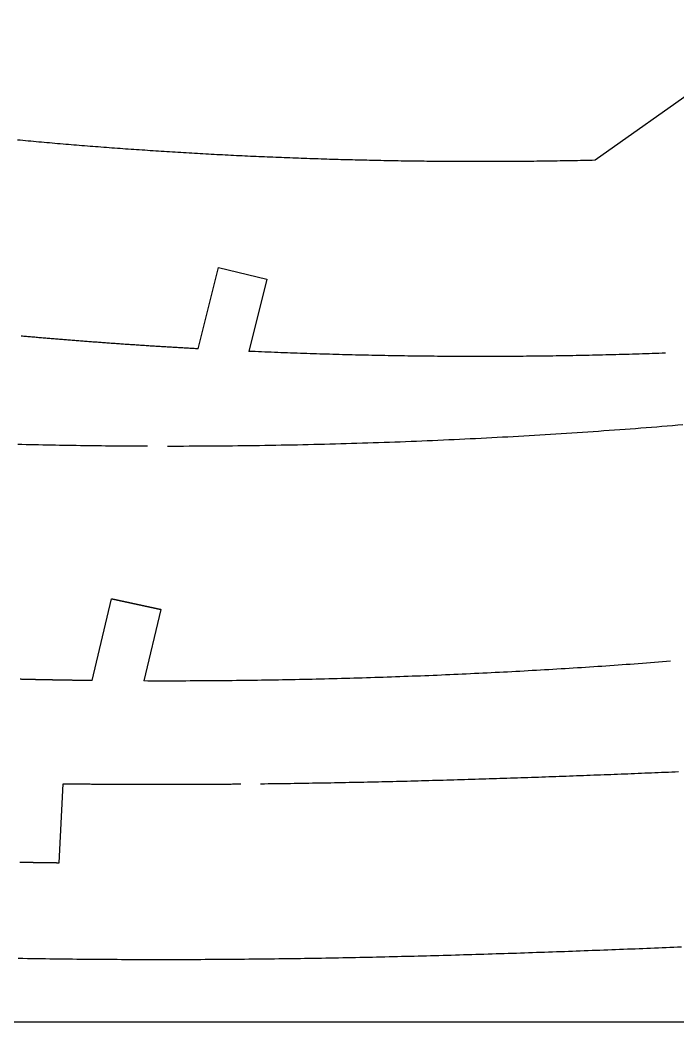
# Model space of a CAD drawing. Extents: x -234 to 666, y 203 to 303.
# Drawn here: x -27.3 to 6, y 203.5 to 254.2 of the extents above; entities that cross this region are included whole.
import ezdxf

# ---------------------------------------------------------------- set-up
doc = ezdxf.new("R2010")
doc.units = 0
doc.layers.get('0').update_dxf_attribs({"linetype": 'CONTINUOUS'})
doc.layers.add('90X10', color=1, linetype='CONTINUOUS')

msp = doc.modelspace()

# ---------------------------------------------------------------- linework, layer by layer
for p, q in [((1.83715, 247.11226), (9.1051, 252.26562)), ((-18.24766, 237.55303), (-17.22005, 241.668)), ((-17.22005, 241.668), (-14.78688, 241.07631)), ((-14.78688, 241.07631), (-15.69825, 237.42684)), ((-23.62153, 220.76532), (-22.64074, 224.90809)), ((-20.15021, 224.37048), (-21.00851, 220.74507)), ((-25.2857, 211.54951), (-25.09153, 215.54729))]:
    msp.add_line(p, q)
for points in [[(-27.4047, 248.136, 0), (-27.2698, 248.123, 0), (-27.1347, 248.111, 0), (-26.9996, 248.098, 0), (-26.8644, 248.086, 0), (-26.729, 248.073, 0), (-26.5936, 248.061, 0), (-26.4581, 248.049, 0), (-26.3224, 248.036, 0), (-26.1867, 248.024, 0), (-26.0508, 248.012, 0), (-25.9149, 248, 0), (-25.7789, 247.988, 0), (-25.6427, 247.976, 0), (-25.5065, 247.965, 0), (-25.3702, 247.953, 0), (-25.2337, 247.941, 0), (-25.0972, 247.93, 0), (-24.9606, 247.918, 0), (-24.8239, 247.907, 0), (-24.6871, 247.896, 0), (-24.5502, 247.884, 0), (-24.4132, 247.873, 0), (-24.2761, 247.862, 0), (-24.1389, 247.851, 0), (-24.0016, 247.84, 0), (-23.8642, 247.829, 0), (-23.7267, 247.818, 0), (-23.5892, 247.807, 0), (-23.4515, 247.796, 0), (-23.3138, 247.786, 0), (-23.1759, 247.775, 0), (-23.038, 247.765, 0), (-22.9, 247.754, 0), (-22.7619, 247.744, 0), (-22.6237, 247.734, 0), (-22.4854, 247.723, 0), (-22.347, 247.713, 0), (-22.2086, 247.703, 0), (-22.07, 247.693, 0), (-21.9314, 247.683, 0), (-21.7926, 247.673, 0), (-21.6538, 247.664, 0), (-21.5149, 247.654, 0), (-21.3759, 247.644, 0), (-21.2369, 247.635, 0), (-21.0977, 247.625, 0), (-20.9585, 247.616, 0), (-20.8191, 247.606, 0), (-20.6797, 247.597, 0), (-20.5402, 247.588, 0), (-20.4006, 247.579, 0), (-20.261, 247.57, 0), (-20.1212, 247.561, 0), (-19.9814, 247.552, 0), (-19.8415, 247.543, 0), (-19.7015, 247.534, 0), (-19.5614, 247.525, 0), (-19.4213, 247.517, 0), (-19.2811, 247.508, 0), (-19.1408, 247.5, 0), (-19.0004, 247.491, 0), (-18.8599, 247.483, 0), (-18.7194, 247.475, 0), (-18.5787, 247.467, 0), (-18.438, 247.458, 0), (-18.2973, 247.45, 0), (-18.1564, 247.442, 0), (-18.0155, 247.435, 0), (-17.8745, 247.427, 0), (-17.7334, 247.419, 0), (-17.5922, 247.411, 0), (-17.451, 247.404, 0), (-17.3097, 247.396, 0), (-17.1683, 247.389, 0), (-17.0268, 247.382, 0), (-16.8853, 247.374, 0), (-16.7437, 247.367, 0), (-16.602, 247.36, 0), (-16.4603, 247.353, 0), (-16.3185, 247.346, 0), (-16.1766, 247.339, 0), (-16.0346, 247.332, 0), (-15.8926, 247.325, 0), (-15.7505, 247.319, 0), (-15.6083, 247.312, 0), (-15.4661, 247.306, 0), (-15.3238, 247.299, 0), (-15.1814, 247.293, 0), (-15.039, 247.287, 0), (-14.8965, 247.28, 0), (-14.7539, 247.274, 0), (-14.6113, 247.268, 0), (-14.4686, 247.262, 0), (-14.3258, 247.256, 0), (-14.1829, 247.251, 0), (-14.04, 247.245, 0), (-13.8971, 247.239, 0), (-13.754, 247.234, 0), (-13.6109, 247.228, 0), (-13.4678, 247.223, 0), (-13.3245, 247.217, 0), (-13.1813, 247.212, 0), (-13.0379, 247.207, 0), (-12.8945, 247.202, 0), (-12.751, 247.197, 0), (-12.6075, 247.192, 0), (-12.4639, 247.187, 0), (-12.3202, 247.182, 0), (-12.1765, 247.178, 0), (-12.0328, 247.173, 0), (-11.8889, 247.168, 0), (-11.745, 247.164, 0), (-11.6011, 247.16, 0), (-11.4571, 247.155, 0), (-11.313, 247.151, 0), (-11.1689, 247.147, 0), (-11.0247, 247.143, 0), (-10.8805, 247.139, 0), (-10.7362, 247.135, 0), (-10.5918, 247.131, 0), (-10.4474, 247.127, 0), (-10.303, 247.124, 0), (-10.1585, 247.12, 0), (-10.0139, 247.117, 0), (-9.86931, 247.113, 0), (-9.72464, 247.11, 0), (-9.57992, 247.107, 0), (-9.43514, 247.103, 0), (-9.29032, 247.1, 0), (-9.14544, 247.097, 0), (-9.00051, 247.094, 0), (-8.85553, 247.091, 0), (-8.71051, 247.089, 0), (-8.56543, 247.086, 0), (-8.4203, 247.083, 0), (-8.27512, 247.081, 0), (-8.1299, 247.078, 0), (-7.98463, 247.076, 0), (-7.83931, 247.074, 0), (-7.69394, 247.072, 0), (-7.54852, 247.07, 0), (-7.40306, 247.068, 0), (-7.25755, 247.066, 0), (-7.112, 247.064, 0), (-6.9664, 247.062, 0), (-6.82076, 247.06, 0), (-6.67507, 247.059, 0), (-6.52934, 247.057, 0), (-6.38356, 247.056, 0), (-6.23774, 247.054, 0), (-6.09188, 247.053, 0), (-5.94598, 247.052, 0), (-5.80003, 247.051, 0), (-5.65404, 247.05, 0), (-5.50801, 247.049, 0), (-5.36194, 247.048, 0), (-5.21583, 247.047, 0), (-5.06968, 247.047, 0), (-4.92349, 247.046, 0), (-4.77726, 247.045, 0), (-4.63099, 247.045, 0), (-4.48469, 247.045, 0), (-4.33834, 247.044, 0), (-4.19196, 247.044, 0), (-4.04554, 247.044, 0), (-3.89908, 247.044, 0), (-3.75259, 247.044, 0), (-3.60606, 247.044, 0), (-3.4595, 247.045, 0), (-3.3129, 247.045, 0), (-3.16626, 247.045, 0), (-3.01959, 247.046, 0), (-2.87289, 247.047, 0), (-2.72615, 247.047, 0), (-2.57938, 247.048, 0), (-2.43258, 247.049, 0), (-2.28575, 247.05, 0), (-2.13888, 247.051, 0), (-1.99198, 247.052, 0), (-1.84505, 247.053, 0), (-1.69809, 247.055, 0), (-1.5511, 247.056, 0), (-1.40408, 247.057, 0), (-1.25703, 247.059, 0), (-1.10995, 247.061, 0), (-0.96284, 247.062, 0), (-0.8157, 247.064, 0), (-0.66854, 247.066, 0), (-0.52134, 247.068, 0), (-0.37412, 247.07, 0), (-0.22688, 247.072, 0), (-0.07961, 247.075, 0), (0.06769, 247.077, 0), (0.21502, 247.079, 0), (0.36237, 247.082, 0), (0.50974, 247.085, 0), (0.65714, 247.087, 0), (0.80456, 247.09, 0), (0.95201, 247.093, 0), (1.09948, 247.096, 0), (1.24697, 247.099, 0), (1.39448, 247.102, 0), (1.54202, 247.105, 0), (1.68957, 247.109, 0), (1.83715, 247.112, 0)], [(-18.2477, 237.553, 0), (-18.3194, 237.557, 0), (-18.3912, 237.561, 0), (-18.463, 237.565, 0), (-18.5347, 237.569, 0), (-18.6065, 237.573, 0), (-18.6782, 237.577, 0), (-18.7499, 237.581, 0), (-18.8215, 237.585, 0), (-18.8932, 237.589, 0), (-18.9648, 237.593, 0), (-19.0365, 237.597, 0), (-19.1081, 237.601, 0), (-19.1797, 237.605, 0), (-19.2513, 237.61, 0), (-19.3228, 237.614, 0), (-19.3944, 237.618, 0), (-19.4659, 237.622, 0), (-19.5374, 237.626, 0), (-19.6089, 237.631, 0), (-19.6804, 237.635, 0), (-19.7519, 237.639, 0), (-19.8233, 237.643, 0), (-19.8948, 237.648, 0), (-19.9662, 237.652, 0), (-20.0376, 237.657, 0), (-20.109, 237.661, 0), (-20.1803, 237.665, 0), (-20.2517, 237.67, 0), (-20.323, 237.674, 0), (-20.3943, 237.679, 0), (-20.4656, 237.683, 0), (-20.5369, 237.688, 0), (-20.6081, 237.692, 0), (-20.6794, 237.697, 0), (-20.7506, 237.701, 0), (-20.8218, 237.706, 0), (-20.893, 237.71, 0), (-20.9642, 237.715, 0), (-21.0354, 237.72, 0), (-21.1065, 237.724, 0), (-21.1776, 237.729, 0), (-21.2487, 237.734, 0), (-21.3198, 237.738, 0), (-21.3909, 237.743, 0), (-21.4619, 237.748, 0), (-21.533, 237.753, 0), (-21.604, 237.757, 0), (-21.675, 237.762, 0), (-21.746, 237.767, 0), (-21.8169, 237.772, 0), (-21.8879, 237.777, 0), (-21.9588, 237.781, 0), (-22.0297, 237.786, 0), (-22.1006, 237.791, 0), (-22.1715, 237.796, 0), (-22.2423, 237.801, 0), (-22.3132, 237.806, 0), (-22.384, 237.811, 0), (-22.4548, 237.816, 0), (-22.5256, 237.821, 0), (-22.5963, 237.826, 0), (-22.6671, 237.831, 0), (-22.7378, 237.836, 0), (-22.8085, 237.841, 0), (-22.8792, 237.846, 0), (-22.9499, 237.852, 0), (-23.0205, 237.857, 0), (-23.0912, 237.862, 0), (-23.1618, 237.867, 0), (-23.2324, 237.872, 0), (-23.303, 237.877, 0), (-23.3735, 237.883, 0), (-23.4441, 237.888, 0), (-23.5146, 237.893, 0), (-23.5851, 237.898, 0), (-23.6556, 237.904, 0), (-23.726, 237.909, 0), (-23.7965, 237.914, 0), (-23.8669, 237.92, 0), (-23.9373, 237.925, 0), (-24.0077, 237.931, 0), (-24.0781, 237.936, 0), (-24.1484, 237.941, 0), (-24.2187, 237.947, 0), (-24.289, 237.952, 0), (-24.3593, 237.958, 0), (-24.4296, 237.963, 0), (-24.4999, 237.969, 0), (-24.5701, 237.974, 0), (-24.6403, 237.98, 0), (-24.7105, 237.986, 0), (-24.7807, 237.991, 0), (-24.8508, 237.997, 0), (-24.921, 238.002, 0), (-24.9911, 238.008, 0), (-25.0612, 238.014, 0), (-25.1312, 238.019, 0), (-25.2013, 238.025, 0), (-25.2713, 238.031, 0), (-25.3414, 238.037, 0), (-25.4113, 238.042, 0), (-25.4813, 238.048, 0), (-25.5513, 238.054, 0), (-25.6212, 238.06, 0), (-25.6911, 238.066, 0), (-25.761, 238.071, 0), (-25.8309, 238.077, 0), (-25.9007, 238.083, 0), (-25.9706, 238.089, 0), (-26.0404, 238.095, 0), (-26.1102, 238.101, 0), (-26.18, 238.107, 0), (-26.2497, 238.113, 0), (-26.3194, 238.119, 0), (-26.3891, 238.125, 0), (-26.4588, 238.131, 0), (-26.5285, 238.137, 0), (-26.5981, 238.143, 0), (-26.6678, 238.149, 0), (-26.7374, 238.155, 0), (-26.807, 238.161, 0), (-26.8765, 238.167, 0), (-26.9461, 238.174, 0), (-27.0156, 238.18, 0), (-27.0851, 238.186, 0), (-27.1546, 238.192, 0), (-27.224, 238.198, 0)], [(5.40967, 237.336, 0), (5.24144, 237.33, 0), (5.07321, 237.324, 0), (4.905, 237.318, 0), (4.7368, 237.313, 0), (4.56862, 237.307, 0), (4.40045, 237.301, 0), (4.23229, 237.296, 0), (4.06415, 237.29, 0), (3.89603, 237.285, 0), (3.72792, 237.28, 0), (3.55983, 237.275, 0), (3.39175, 237.27, 0), (3.2237, 237.265, 0), (3.05566, 237.261, 0), (2.88764, 237.256, 0), (2.71964, 237.252, 0), (2.55165, 237.247, 0), (2.38369, 237.243, 0), (2.21575, 237.239, 0), (2.04783, 237.235, 0), (1.87993, 237.231, 0), (1.71205, 237.227, 0), (1.54419, 237.224, 0), (1.37636, 237.22, 0), (1.20855, 237.217, 0), (1.04077, 237.213, 0), (0.87301, 237.21, 0), (0.70527, 237.207, 0), (0.53756, 237.204, 0), (0.36987, 237.201, 0), (0.20221, 237.198, 0), (0.03458, 237.196, 0), (-0.13303, 237.193, 0), (-0.30061, 237.191, 0), (-0.46815, 237.188, 0), (-0.63568, 237.186, 0), (-0.80317, 237.184, 0), (-0.97063, 237.182, 0), (-1.13806, 237.18, 0), (-1.30547, 237.178, 0), (-1.47284, 237.177, 0), (-1.64018, 237.175, 0), (-1.80749, 237.174, 0), (-1.97476, 237.172, 0), (-2.142, 237.171, 0), (-2.30921, 237.17, 0), (-2.47639, 237.169, 0), (-2.64353, 237.168, 0), (-2.81064, 237.167, 0), (-2.97771, 237.167, 0), (-3.14474, 237.166, 0), (-3.31174, 237.166, 0), (-3.4787, 237.165, 0), (-3.64563, 237.165, 0), (-3.81252, 237.165, 0), (-3.97937, 237.165, 0), (-4.14618, 237.165, 0), (-4.31295, 237.165, 0), (-4.47968, 237.165, 0), (-4.64637, 237.166, 0), (-4.81302, 237.166, 0), (-4.97963, 237.167, 0), (-5.1462, 237.167, 0), (-5.31273, 237.168, 0), (-5.47921, 237.169, 0), (-5.64565, 237.17, 0), (-5.81205, 237.171, 0), (-5.9784, 237.172, 0), (-6.14471, 237.174, 0), (-6.31098, 237.175, 0), (-6.4772, 237.177, 0), (-6.64337, 237.178, 0), (-6.8095, 237.18, 0), (-6.97558, 237.182, 0), (-7.14161, 237.184, 0), (-7.3076, 237.186, 0), (-7.47353, 237.188, 0), (-7.63942, 237.19, 0), (-7.80526, 237.193, 0), (-7.97105, 237.195, 0), (-8.13679, 237.198, 0), (-8.30248, 237.201, 0), (-8.46811, 237.203, 0), (-8.6337, 237.206, 0), (-8.79923, 237.209, 0), (-8.96471, 237.212, 0), (-9.13014, 237.216, 0), (-9.29551, 237.219, 0), (-9.46084, 237.222, 0), (-9.6261, 237.226, 0), (-9.79131, 237.229, 0), (-9.95647, 237.233, 0), (-10.1216, 237.237, 0), (-10.2866, 237.241, 0), (-10.4516, 237.245, 0), (-10.6165, 237.249, 0), (-10.7814, 237.253, 0), (-10.9462, 237.258, 0), (-11.111, 237.262, 0), (-11.2757, 237.267, 0), (-11.4403, 237.271, 0), (-11.6049, 237.276, 0), (-11.7694, 237.281, 0), (-11.9338, 237.286, 0), (-12.0982, 237.291, 0), (-12.2626, 237.296, 0), (-12.4268, 237.301, 0), (-12.591, 237.306, 0), (-12.7552, 237.312, 0), (-12.9192, 237.317, 0), (-13.0832, 237.323, 0), (-13.2472, 237.329, 0), (-13.4111, 237.335, 0), (-13.5749, 237.341, 0), (-13.7386, 237.347, 0), (-13.9023, 237.353, 0), (-14.0659, 237.359, 0), (-14.2295, 237.365, 0), (-14.393, 237.372, 0), (-14.5564, 237.378, 0), (-14.7197, 237.385, 0), (-14.883, 237.392, 0), (-15.0462, 237.399, 0), (-15.2093, 237.405, 0), (-15.3724, 237.412, 0), (-15.5353, 237.42, 0), (-15.6982, 237.427, 0)], [(-19.8152, 232.635, 0), (-19.5411, 232.635, 0), (-19.2669, 232.635, 0), (-18.9926, 232.636, 0), (-18.7184, 232.637, 0), (-18.4441, 232.638, 0), (-18.1698, 232.639, 0), (-17.8954, 232.641, 0), (-17.6211, 232.643, 0), (-17.3467, 232.645, 0), (-17.0723, 232.647, 0), (-16.7979, 232.649, 0), (-16.5234, 232.652, 0), (-16.249, 232.655, 0), (-15.9746, 232.658, 0), (-15.7001, 232.662, 0), (-15.4257, 232.666, 0), (-15.1513, 232.67, 0), (-14.8768, 232.674, 0), (-14.6024, 232.678, 0), (-14.328, 232.683, 0), (-14.0536, 232.688, 0), (-13.7792, 232.693, 0), (-13.5049, 232.698, 0), (-13.2305, 232.704, 0), (-12.9562, 232.71, 0), (-12.6819, 232.716, 0), (-12.4077, 232.722, 0), (-12.1335, 232.729, 0), (-11.8593, 232.736, 0), (-11.5851, 232.743, 0), (-11.311, 232.75, 0), (-11.037, 232.758, 0), (-10.7629, 232.766, 0), (-10.489, 232.774, 0), (-10.2151, 232.782, 0), (-9.9412, 232.79, 0), (-9.6674, 232.799, 0), (-9.39365, 232.808, 0), (-9.11998, 232.817, 0), (-8.84636, 232.827, 0), (-8.57282, 232.836, 0), (-8.29934, 232.846, 0), (-8.02595, 232.856, 0), (-7.75262, 232.867, 0), (-7.47938, 232.877, 0), (-7.20622, 232.888, 0), (-6.93314, 232.899, 0), (-6.66015, 232.911, 0), (-6.38725, 232.922, 0), (-6.11445, 232.934, 0), (-5.84173, 232.946, 0), (-5.56912, 232.958, 0), (-5.29661, 232.971, 0), (-5.0242, 232.983, 0), (-4.7519, 232.996, 0), (-4.47971, 233.009, 0), (-4.20763, 233.023, 0), (-3.93567, 233.036, 0), (-3.66382, 233.05, 0), (-3.39209, 233.064, 0), (-3.12049, 233.079, 0), (-2.84901, 233.093, 0), (-2.57766, 233.108, 0), (-2.30644, 233.123, 0), (-2.03535, 233.138, 0), (-1.7644, 233.154, 0), (-1.49359, 233.169, 0), (-1.22293, 233.185, 0), (-0.9524, 233.201, 0), (-0.68203, 233.218, 0), (-0.4118, 233.234, 0), (-0.14173, 233.251, 0), (0.12819, 233.268, 0), (0.39795, 233.285, 0), (0.66755, 233.303, 0), (0.93698, 233.321, 0), (1.20625, 233.339, 0), (1.47535, 233.357, 0), (1.74428, 233.375, 0), (2.01303, 233.394, 0), (2.28161, 233.413, 0), (2.55, 233.432, 0), (2.81821, 233.451, 0), (3.08624, 233.47, 0), (3.35408, 233.49, 0), (3.62173, 233.51, 0), (3.88918, 233.53, 0), (4.15644, 233.551, 0), (4.4235, 233.571, 0), (4.69036, 233.592, 0), (4.95701, 233.613, 0), (5.22345, 233.634, 0), (5.48969, 233.656, 0), (5.75571, 233.678, 0), (6.02152, 233.7, 0), (6.28711, 233.722, 0)], [(-27.3871, 232.732, 0), (-27.1759, 232.726, 0), (-26.9647, 232.721, 0), (-26.7534, 232.716, 0), (-26.5421, 232.711, 0), (-26.3306, 232.707, 0), (-26.1192, 232.702, 0), (-25.9076, 232.698, 0), (-25.696, 232.693, 0), (-25.4844, 232.689, 0), (-25.2726, 232.685, 0), (-25.0609, 232.681, 0), (-24.849, 232.678, 0), (-24.6371, 232.674, 0), (-24.4252, 232.671, 0), (-24.2132, 232.668, 0), (-24.0011, 232.665, 0), (-23.789, 232.662, 0), (-23.5769, 232.659, 0), (-23.3647, 232.656, 0), (-23.1525, 232.654, 0), (-22.9402, 232.652, 0), (-22.7279, 232.65, 0), (-22.5155, 232.648, 0), (-22.3031, 232.646, 0), (-22.0907, 232.644, 0), (-21.8782, 232.642, 0), (-21.6657, 232.641, 0), (-21.4531, 232.64, 0), (-21.2405, 232.639, 0), (-21.0279, 232.638, 0), (-20.8152, 232.637, 0)], [(-22.6407, 224.908, 0), (-22.6329, 224.906, 0), (-22.6251, 224.905, 0), (-22.6173, 224.903, 0), (-22.6095, 224.901, 0), (-22.6017, 224.9, 0), (-22.5939, 224.898, 0), (-22.5861, 224.896, 0), (-22.5783, 224.895, 0), (-22.5705, 224.893, 0), (-22.5627, 224.891, 0), (-22.5549, 224.89, 0), (-22.5471, 224.888, 0), (-22.5392, 224.886, 0), (-22.5314, 224.884, 0), (-22.5236, 224.883, 0), (-22.5158, 224.881, 0), (-22.508, 224.879, 0), (-22.5002, 224.878, 0), (-22.4924, 224.876, 0), (-22.4846, 224.874, 0), (-22.4768, 224.873, 0), (-22.469, 224.871, 0), (-22.4612, 224.869, 0), (-22.4534, 224.868, 0), (-22.4456, 224.866, 0), (-22.4378, 224.864, 0), (-22.4299, 224.863, 0), (-22.4221, 224.861, 0), (-22.4143, 224.859, 0), (-22.4065, 224.858, 0), (-22.3987, 224.856, 0), (-22.3909, 224.854, 0), (-22.3831, 224.852, 0), (-22.3753, 224.851, 0), (-22.3675, 224.849, 0), (-22.3597, 224.847, 0), (-22.3519, 224.846, 0), (-22.3441, 224.844, 0), (-22.3363, 224.842, 0), (-22.3284, 224.841, 0), (-22.3206, 224.839, 0), (-22.3128, 224.837, 0), (-22.305, 224.836, 0), (-22.2972, 224.834, 0), (-22.2894, 224.832, 0), (-22.2816, 224.831, 0), (-22.2738, 224.829, 0), (-22.266, 224.827, 0), (-22.2582, 224.825, 0), (-22.2504, 224.824, 0), (-22.2426, 224.822, 0), (-22.2348, 224.82, 0), (-22.227, 224.819, 0), (-22.2191, 224.817, 0), (-22.2113, 224.815, 0), (-22.2035, 224.814, 0), (-22.1957, 224.812, 0), (-22.1879, 224.81, 0), (-22.1801, 224.809, 0), (-22.1723, 224.807, 0), (-22.1645, 224.805, 0), (-22.1567, 224.804, 0), (-22.1489, 224.802, 0), (-22.1411, 224.8, 0), (-22.1333, 224.799, 0), (-22.1255, 224.797, 0), (-22.1177, 224.795, 0), (-22.1098, 224.793, 0), (-22.102, 224.792, 0), (-22.0942, 224.79, 0), (-22.0864, 224.788, 0), (-22.0786, 224.787, 0), (-22.0708, 224.785, 0), (-22.063, 224.783, 0), (-22.0552, 224.782, 0), (-22.0474, 224.78, 0), (-22.0396, 224.778, 0), (-22.0318, 224.777, 0), (-22.024, 224.775, 0), (-22.0162, 224.773, 0), (-22.0084, 224.772, 0), (-22.0005, 224.77, 0), (-21.9927, 224.768, 0), (-21.9849, 224.766, 0), (-21.9771, 224.765, 0), (-21.9693, 224.763, 0), (-21.9615, 224.761, 0), (-21.9537, 224.76, 0), (-21.9459, 224.758, 0), (-21.9381, 224.756, 0), (-21.9303, 224.755, 0), (-21.9225, 224.753, 0), (-21.9147, 224.751, 0), (-21.9069, 224.75, 0), (-21.8991, 224.748, 0), (-21.8912, 224.746, 0), (-21.8834, 224.745, 0), (-21.8756, 224.743, 0), (-21.8678, 224.741, 0), (-21.86, 224.74, 0), (-21.8522, 224.738, 0), (-21.8444, 224.736, 0), (-21.8366, 224.734, 0), (-21.8288, 224.733, 0), (-21.821, 224.731, 0), (-21.8132, 224.729, 0), (-21.8054, 224.728, 0), (-21.7976, 224.726, 0), (-21.7898, 224.724, 0), (-21.7819, 224.723, 0), (-21.7741, 224.721, 0), (-21.7663, 224.719, 0), (-21.7585, 224.718, 0), (-21.7507, 224.716, 0), (-21.7429, 224.714, 0), (-21.7351, 224.713, 0), (-21.7273, 224.711, 0), (-21.7195, 224.709, 0), (-21.7117, 224.707, 0), (-21.7039, 224.706, 0), (-21.6961, 224.704, 0), (-21.6883, 224.702, 0), (-21.6804, 224.701, 0), (-21.6726, 224.699, 0), (-21.6648, 224.697, 0), (-21.657, 224.696, 0), (-21.6492, 224.694, 0), (-21.6414, 224.692, 0), (-21.6336, 224.691, 0), (-21.6258, 224.689, 0), (-21.618, 224.687, 0), (-21.6102, 224.686, 0), (-21.6024, 224.684, 0), (-21.5946, 224.682, 0), (-21.5868, 224.681, 0), (-21.579, 224.679, 0), (-21.5711, 224.677, 0), (-21.5633, 224.675, 0), (-21.5555, 224.674, 0), (-21.5477, 224.672, 0), (-21.5399, 224.67, 0), (-21.5321, 224.669, 0), (-21.5243, 224.667, 0), (-21.5165, 224.665, 0), (-21.5087, 224.664, 0), (-21.5009, 224.662, 0), (-21.4931, 224.66, 0), (-21.4853, 224.659, 0), (-21.4775, 224.657, 0), (-21.4697, 224.655, 0), (-21.4618, 224.654, 0), (-21.454, 224.652, 0), (-21.4462, 224.65, 0), (-21.4384, 224.649, 0), (-21.4306, 224.647, 0), (-21.4228, 224.645, 0), (-21.415, 224.643, 0), (-21.4072, 224.642, 0), (-21.3994, 224.64, 0), (-21.3916, 224.638, 0), (-21.3838, 224.637, 0), (-21.376, 224.635, 0), (-21.3682, 224.633, 0), (-21.3604, 224.632, 0), (-21.3525, 224.63, 0), (-21.3447, 224.628, 0), (-21.3369, 224.627, 0), (-21.3291, 224.625, 0), (-21.3213, 224.623, 0), (-21.3135, 224.622, 0), (-21.3057, 224.62, 0), (-21.2979, 224.618, 0), (-21.2901, 224.616, 0), (-21.2823, 224.615, 0), (-21.2745, 224.613, 0), (-21.2667, 224.611, 0), (-21.2589, 224.61, 0), (-21.251, 224.608, 0), (-21.2432, 224.606, 0), (-21.2354, 224.605, 0), (-21.2276, 224.603, 0), (-21.2198, 224.601, 0), (-21.212, 224.6, 0), (-21.2042, 224.598, 0), (-21.1964, 224.596, 0), (-21.1886, 224.595, 0), (-21.1808, 224.593, 0), (-21.173, 224.591, 0), (-21.1652, 224.59, 0), (-21.1574, 224.588, 0), (-21.1496, 224.586, 0), (-21.1417, 224.584, 0), (-21.1339, 224.583, 0), (-21.1261, 224.581, 0), (-21.1183, 224.579, 0), (-21.1105, 224.578, 0), (-21.1027, 224.576, 0), (-21.0949, 224.574, 0), (-21.0871, 224.573, 0), (-21.0793, 224.571, 0), (-21.0715, 224.569, 0), (-21.0637, 224.568, 0), (-21.0559, 224.566, 0), (-21.0481, 224.564, 0), (-21.0403, 224.563, 0), (-21.0324, 224.561, 0), (-21.0246, 224.559, 0), (-21.0168, 224.558, 0), (-21.009, 224.556, 0), (-21.0012, 224.554, 0), (-20.9934, 224.552, 0), (-20.9856, 224.551, 0), (-20.9778, 224.549, 0), (-20.97, 224.547, 0), (-20.9622, 224.546, 0), (-20.9544, 224.544, 0), (-20.9466, 224.542, 0), (-20.9388, 224.541, 0), (-20.9309, 224.539, 0), (-20.9231, 224.537, 0), (-20.9153, 224.536, 0), (-20.9075, 224.534, 0), (-20.8997, 224.532, 0), (-20.8919, 224.531, 0), (-20.8841, 224.529, 0), (-20.8763, 224.527, 0), (-20.8685, 224.525, 0), (-20.8607, 224.524, 0), (-20.8529, 224.522, 0), (-20.8451, 224.52, 0), (-20.8373, 224.519, 0), (-20.8295, 224.517, 0), (-20.8216, 224.515, 0), (-20.8138, 224.514, 0), (-20.806, 224.512, 0), (-20.7982, 224.51, 0), (-20.7904, 224.509, 0), (-20.7826, 224.507, 0), (-20.7748, 224.505, 0), (-20.767, 224.504, 0), (-20.7592, 224.502, 0), (-20.7514, 224.5, 0), (-20.7436, 224.499, 0), (-20.7358, 224.497, 0), (-20.728, 224.495, 0), (-20.7201, 224.493, 0), (-20.7123, 224.492, 0), (-20.7045, 224.49, 0), (-20.6967, 224.488, 0), (-20.6889, 224.487, 0), (-20.6811, 224.485, 0), (-20.6733, 224.483, 0), (-20.6655, 224.482, 0), (-20.6577, 224.48, 0), (-20.6499, 224.478, 0), (-20.6421, 224.477, 0), (-20.6343, 224.475, 0), (-20.6265, 224.473, 0), (-20.6187, 224.472, 0), (-20.6108, 224.47, 0), (-20.603, 224.468, 0), (-20.5952, 224.467, 0), (-20.5874, 224.465, 0), (-20.5796, 224.463, 0), (-20.5718, 224.461, 0), (-20.564, 224.46, 0), (-20.5562, 224.458, 0), (-20.5484, 224.456, 0), (-20.5406, 224.455, 0), (-20.5328, 224.453, 0), (-20.525, 224.451, 0), (-20.5172, 224.45, 0), (-20.5094, 224.448, 0), (-20.5015, 224.446, 0), (-20.4937, 224.445, 0), (-20.4859, 224.443, 0), (-20.4781, 224.441, 0), (-20.4703, 224.44, 0), (-20.4625, 224.438, 0), (-20.4547, 224.436, 0), (-20.4469, 224.435, 0), (-20.4391, 224.433, 0), (-20.4313, 224.431, 0), (-20.4235, 224.429, 0), (-20.4157, 224.428, 0), (-20.4079, 224.426, 0), (-20.4, 224.424, 0), (-20.3922, 224.423, 0), (-20.3844, 224.421, 0), (-20.3766, 224.419, 0), (-20.3688, 224.418, 0), (-20.361, 224.416, 0), (-20.3532, 224.414, 0), (-20.3454, 224.413, 0), (-20.3376, 224.411, 0), (-20.3298, 224.409, 0), (-20.322, 224.408, 0), (-20.3142, 224.406, 0), (-20.3064, 224.404, 0), (-20.2986, 224.402, 0), (-20.2907, 224.401, 0), (-20.2829, 224.399, 0), (-20.2751, 224.397, 0), (-20.2673, 224.396, 0), (-20.2595, 224.394, 0), (-20.2517, 224.392, 0), (-20.2439, 224.391, 0), (-20.2361, 224.389, 0), (-20.2283, 224.387, 0), (-20.2205, 224.386, 0), (-20.2127, 224.384, 0), (-20.2049, 224.382, 0), (-20.1971, 224.381, 0), (-20.1892, 224.379, 0), (-20.1814, 224.377, 0), (-20.1736, 224.376, 0), (-20.1658, 224.374, 0), (-20.158, 224.372, 0), (-20.1502, 224.37, 0)], [(5.66046, 221.74, 0), (5.45694, 221.725, 0), (5.25327, 221.709, 0), (5.04944, 221.693, 0), (4.84546, 221.677, 0), (4.64133, 221.662, 0), (4.43705, 221.647, 0), (4.23262, 221.632, 0), (4.02805, 221.617, 0), (3.82333, 221.602, 0), (3.61846, 221.587, 0), (3.41346, 221.572, 0), (3.20831, 221.557, 0), (3.00302, 221.543, 0), (2.79759, 221.529, 0), (2.59202, 221.514, 0), (2.38632, 221.5, 0), (2.18048, 221.486, 0), (1.9745, 221.473, 0), (1.76839, 221.459, 0), (1.56215, 221.445, 0), (1.35578, 221.432, 0), (1.14928, 221.419, 0), (0.94265, 221.405, 0), (0.7359, 221.392, 0), (0.52902, 221.379, 0), (0.32201, 221.366, 0), (0.11488, 221.354, 0), (-0.09237, 221.341, 0), (-0.29974, 221.329, 0), (-0.50723, 221.316, 0), (-0.71485, 221.304, 0), (-0.92257, 221.292, 0), (-1.13042, 221.28, 0), (-1.33838, 221.268, 0), (-1.54645, 221.257, 0), (-1.75463, 221.245, 0), (-1.96293, 221.233, 0), (-2.17133, 221.222, 0), (-2.37984, 221.211, 0), (-2.58846, 221.2, 0), (-2.79719, 221.189, 0), (-3.00602, 221.178, 0), (-3.21496, 221.167, 0), (-3.42399, 221.157, 0), (-3.63313, 221.146, 0), (-3.84237, 221.136, 0), (-4.05171, 221.126, 0), (-4.26114, 221.116, 0), (-4.47067, 221.106, 0), (-4.68029, 221.096, 0), (-4.89001, 221.087, 0), (-5.09982, 221.077, 0), (-5.30973, 221.068, 0), (-5.51972, 221.058, 0), (-5.7298, 221.049, 0), (-5.93997, 221.04, 0), (-6.15022, 221.031, 0), (-6.36056, 221.023, 0), (-6.57098, 221.014, 0), (-6.78149, 221.006, 0), (-6.99208, 220.997, 0), (-7.20274, 220.989, 0), (-7.41349, 220.981, 0), (-7.62431, 220.973, 0), (-7.83521, 220.965, 0), (-8.04619, 220.957, 0), (-8.25724, 220.95, 0), (-8.46836, 220.942, 0), (-8.67955, 220.935, 0), (-8.89081, 220.928, 0), (-9.10214, 220.921, 0), (-9.31354, 220.914, 0), (-9.52501, 220.907, 0), (-9.73654, 220.901, 0), (-9.94814, 220.894, 0), (-10.1598, 220.888, 0), (-10.3715, 220.882, 0), (-10.5833, 220.875, 0), (-10.7951, 220.87, 0), (-11.007, 220.864, 0), (-11.219, 220.858, 0), (-11.431, 220.852, 0), (-11.6431, 220.847, 0), (-11.8552, 220.842, 0), (-12.0673, 220.837, 0), (-12.2795, 220.832, 0), (-12.4918, 220.827, 0), (-12.7041, 220.822, 0), (-12.9165, 220.817, 0), (-13.1289, 220.813, 0), (-13.3413, 220.809, 0), (-13.5538, 220.804, 0), (-13.7664, 220.8, 0), (-13.9789, 220.796, 0), (-14.1916, 220.793, 0), (-14.4042, 220.789, 0), (-14.6169, 220.785, 0), (-14.8296, 220.782, 0), (-15.0424, 220.779, 0), (-15.2552, 220.776, 0), (-15.468, 220.773, 0), (-15.6809, 220.77, 0), (-15.8937, 220.767, 0), (-16.1066, 220.765, 0), (-16.3196, 220.762, 0), (-16.5326, 220.76, 0), (-16.7455, 220.758, 0), (-16.9586, 220.756, 0), (-17.1716, 220.754, 0), (-17.3846, 220.752, 0), (-17.5977, 220.751, 0), (-17.8108, 220.749, 0), (-18.0239, 220.748, 0), (-18.237, 220.747, 0), (-18.4502, 220.746, 0), (-18.6633, 220.745, 0), (-18.8765, 220.744, 0), (-19.0897, 220.744, 0), (-19.3028, 220.743, 0), (-19.516, 220.743, 0), (-19.7292, 220.743, 0), (-19.9424, 220.743, 0), (-20.1557, 220.743, 0), (-20.3689, 220.743, 0), (-20.5821, 220.744, 0), (-20.7953, 220.744, 0), (-21.0085, 220.745, 0)], [(-23.6215, 220.765, 0), (-23.6503, 220.766, 0), (-23.6791, 220.766, 0), (-23.7079, 220.766, 0), (-23.7367, 220.767, 0), (-23.7654, 220.767, 0), (-23.7942, 220.767, 0), (-23.823, 220.768, 0), (-23.8518, 220.768, 0), (-23.8806, 220.769, 0), (-23.9094, 220.769, 0), (-23.9381, 220.769, 0), (-23.9669, 220.77, 0), (-23.9957, 220.77, 0), (-24.0245, 220.77, 0), (-24.0533, 220.771, 0), (-24.082, 220.771, 0), (-24.1108, 220.772, 0), (-24.1396, 220.772, 0), (-24.1684, 220.772, 0), (-24.1972, 220.773, 0), (-24.2259, 220.773, 0), (-24.2547, 220.773, 0), (-24.2835, 220.774, 0), (-24.3123, 220.774, 0), (-24.341, 220.775, 0), (-24.3698, 220.775, 0), (-24.3986, 220.776, 0), (-24.4274, 220.776, 0), (-24.4561, 220.776, 0), (-24.4849, 220.777, 0), (-24.5137, 220.777, 0), (-24.5425, 220.778, 0), (-24.5712, 220.778, 0), (-24.6, 220.778, 0), (-24.6288, 220.779, 0), (-24.6575, 220.779, 0), (-24.6863, 220.78, 0), (-24.7151, 220.78, 0), (-24.7439, 220.781, 0), (-24.7726, 220.781, 0), (-24.8014, 220.782, 0), (-24.8302, 220.782, 0), (-24.8589, 220.782, 0), (-24.8877, 220.783, 0), (-24.9165, 220.783, 0), (-24.9452, 220.784, 0), (-24.974, 220.784, 0), (-25.0028, 220.785, 0), (-25.0315, 220.785, 0), (-25.0603, 220.786, 0), (-25.0891, 220.786, 0), (-25.1178, 220.787, 0), (-25.1466, 220.787, 0), (-25.1754, 220.788, 0), (-25.2041, 220.788, 0), (-25.2329, 220.789, 0), (-25.2617, 220.789, 0), (-25.2904, 220.79, 0), (-25.3192, 220.79, 0), (-25.3479, 220.791, 0), (-25.3767, 220.791, 0), (-25.4055, 220.792, 0), (-25.4342, 220.792, 0), (-25.463, 220.793, 0), (-25.4917, 220.793, 0), (-25.5205, 220.794, 0), (-25.5492, 220.794, 0), (-25.578, 220.795, 0), (-25.6068, 220.795, 0), (-25.6355, 220.796, 0), (-25.6643, 220.796, 0), (-25.693, 220.797, 0), (-25.7218, 220.797, 0), (-25.7505, 220.798, 0), (-25.7793, 220.798, 0), (-25.808, 220.799, 0), (-25.8368, 220.8, 0), (-25.8655, 220.8, 0), (-25.8943, 220.801, 0), (-25.923, 220.801, 0), (-25.9518, 220.802, 0), (-25.9805, 220.802, 0), (-26.0093, 220.803, 0), (-26.038, 220.803, 0), (-26.0668, 220.804, 0), (-26.0955, 220.805, 0), (-26.1243, 220.805, 0), (-26.153, 220.806, 0), (-26.1818, 220.806, 0), (-26.2105, 220.807, 0), (-26.2393, 220.807, 0), (-26.268, 220.808, 0), (-26.2968, 220.809, 0), (-26.3255, 220.809, 0), (-26.3542, 220.81, 0), (-26.383, 220.81, 0), (-26.4117, 220.811, 0), (-26.4405, 220.812, 0), (-26.4692, 220.812, 0), (-26.4979, 220.813, 0), (-26.5267, 220.813, 0), (-26.5554, 220.814, 0), (-26.5842, 220.815, 0), (-26.6129, 220.815, 0), (-26.6416, 220.816, 0), (-26.6704, 220.817, 0), (-26.6991, 220.817, 0), (-26.7278, 220.818, 0), (-26.7566, 220.818, 0), (-26.7853, 220.819, 0), (-26.814, 220.82, 0), (-26.8428, 220.82, 0), (-26.8715, 220.821, 0), (-26.9002, 220.822, 0), (-26.9289, 220.822, 0), (-26.9577, 220.823, 0), (-26.9864, 220.824, 0), (-27.0151, 220.824, 0), (-27.0439, 220.825, 0), (-27.0726, 220.826, 0), (-27.1013, 220.826, 0), (-27.13, 220.827, 0), (-27.1588, 220.828, 0), (-27.1875, 220.828, 0), (-27.2162, 220.829, 0), (-27.2449, 220.83, 0), (-27.2736, 220.83, 0)], [(-15.0918, 215.546, 0), (-14.9032, 215.549, 0), (-14.7148, 215.551, 0), (-14.5266, 215.553, 0), (-14.3385, 215.556, 0), (-14.1506, 215.558, 0), (-13.9628, 215.56, 0), (-13.7751, 215.563, 0), (-13.5876, 215.566, 0), (-13.4003, 215.568, 0), (-13.2131, 215.571, 0), (-13.0261, 215.574, 0), (-12.8392, 215.577, 0), (-12.6525, 215.58, 0), (-12.4659, 215.583, 0), (-12.2795, 215.586, 0), (-12.0932, 215.589, 0), (-11.9071, 215.593, 0), (-11.7211, 215.596, 0), (-11.5353, 215.599, 0), (-11.3497, 215.603, 0), (-11.1642, 215.606, 0), (-10.9788, 215.61, 0), (-10.7936, 215.614, 0), (-10.6086, 215.617, 0), (-10.4237, 215.621, 0), (-10.239, 215.625, 0), (-10.0544, 215.629, 0), (-9.86998, 215.633, 0), (-9.68572, 215.637, 0), (-9.50161, 215.641, 0), (-9.31767, 215.645, 0), (-9.13388, 215.649, 0), (-8.95025, 215.653, 0), (-8.76677, 215.658, 0), (-8.58346, 215.662, 0), (-8.4003, 215.666, 0), (-8.2173, 215.671, 0), (-8.03446, 215.675, 0), (-7.85177, 215.68, 0), (-7.66925, 215.684, 0), (-7.48688, 215.689, 0), (-7.30468, 215.694, 0), (-7.12263, 215.698, 0), (-6.94075, 215.703, 0), (-6.75902, 215.708, 0), (-6.57746, 215.713, 0), (-6.39606, 215.718, 0), (-6.21482, 215.723, 0), (-6.03373, 215.728, 0), (-5.85282, 215.733, 0), (-5.67206, 215.738, 0), (-5.49146, 215.743, 0), (-5.31103, 215.749, 0), (-5.13076, 215.754, 0), (-4.95065, 215.759, 0), (-4.77071, 215.764, 0), (-4.59093, 215.77, 0), (-4.41131, 215.775, 0), (-4.23186, 215.781, 0), (-4.05257, 215.786, 0), (-3.87344, 215.792, 0), (-3.69448, 215.797, 0), (-3.51569, 215.803, 0), (-3.33706, 215.809, 0), (-3.15859, 215.814, 0), (-2.98029, 215.82, 0), (-2.80216, 215.826, 0), (-2.62419, 215.832, 0), (-2.44639, 215.838, 0), (-2.26876, 215.844, 0), (-2.0913, 215.85, 0), (-1.914, 215.855, 0), (-1.73687, 215.861, 0), (-1.55991, 215.868, 0), (-1.38312, 215.874, 0), (-1.2065, 215.88, 0), (-1.03005, 215.886, 0), (-0.85376, 215.892, 0), (-0.67765, 215.898, 0), (-0.5017, 215.904, 0), (-0.32593, 215.911, 0), (-0.15033, 215.917, 0), (0.02511, 215.923, 0), (0.20037, 215.93, 0), (0.37547, 215.936, 0), (0.55039, 215.942, 0), (0.72514, 215.949, 0), (0.89972, 215.955, 0), (1.07413, 215.962, 0), (1.24837, 215.968, 0), (1.42244, 215.975, 0), (1.59633, 215.981, 0), (1.77006, 215.988, 0), (1.94361, 215.994, 0), (2.11699, 216.001, 0), (2.2902, 216.008, 0), (2.46323, 216.014, 0), (2.6361, 216.021, 0), (2.80879, 216.028, 0), (2.9813, 216.034, 0), (3.15365, 216.041, 0), (3.32582, 216.048, 0), (3.49781, 216.055, 0), (3.66964, 216.061, 0), (3.84129, 216.068, 0), (4.01276, 216.075, 0), (4.18406, 216.082, 0), (4.35519, 216.089, 0), (4.52615, 216.096, 0), (4.69692, 216.102, 0), (4.86753, 216.109, 0), (5.03796, 216.116, 0), (5.20821, 216.123, 0), (5.37829, 216.13, 0), (5.54819, 216.137, 0), (5.71792, 216.144, 0), (5.88747, 216.151, 0), (6.05685, 216.158, 0)], [(-25.0915, 215.547, 0), (-25.0195, 215.546, 0), (-24.9474, 215.546, 0), (-24.8754, 215.545, 0), (-24.8034, 215.544, 0), (-24.7314, 215.543, 0), (-24.6595, 215.542, 0), (-24.5875, 215.541, 0), (-24.5156, 215.541, 0), (-24.4437, 215.54, 0), (-24.3718, 215.539, 0), (-24.2999, 215.538, 0), (-24.2281, 215.538, 0), (-24.1562, 215.537, 0), (-24.0844, 215.536, 0), (-24.0126, 215.536, 0), (-23.9408, 215.535, 0), (-23.8691, 215.534, 0), (-23.7973, 215.534, 0), (-23.7256, 215.533, 0), (-23.6539, 215.532, 0), (-23.5822, 215.532, 0), (-23.5106, 215.531, 0), (-23.4389, 215.53, 0), (-23.3673, 215.53, 0), (-23.2957, 215.529, 0), (-23.2241, 215.529, 0), (-23.1525, 215.528, 0), (-23.0809, 215.528, 0), (-23.0094, 215.527, 0), (-22.9379, 215.527, 0), (-22.8664, 215.526, 0), (-22.7949, 215.526, 0), (-22.7234, 215.525, 0), (-22.652, 215.525, 0), (-22.5806, 215.524, 0), (-22.5092, 215.524, 0), (-22.4378, 215.524, 0), (-22.3664, 215.523, 0), (-22.2951, 215.523, 0), (-22.2237, 215.523, 0), (-22.1524, 215.522, 0), (-22.0811, 215.522, 0), (-22.0099, 215.522, 0), (-21.9386, 215.521, 0), (-21.8674, 215.521, 0), (-21.7962, 215.521, 0), (-21.725, 215.52, 0), (-21.6538, 215.52, 0), (-21.5826, 215.52, 0), (-21.5115, 215.52, 0), (-21.4404, 215.519, 0), (-21.3693, 215.519, 0), (-21.2982, 215.519, 0), (-21.2271, 215.519, 0), (-21.1561, 215.519, 0), (-21.085, 215.518, 0), (-21.014, 215.518, 0), (-20.943, 215.518, 0), (-20.8721, 215.518, 0), (-20.8011, 215.518, 0), (-20.7302, 215.518, 0), (-20.6593, 215.518, 0), (-20.5884, 215.518, 0), (-20.5175, 215.518, 0), (-20.4467, 215.517, 0), (-20.3758, 215.517, 0), (-20.305, 215.517, 0), (-20.2342, 215.517, 0), (-20.1634, 215.517, 0), (-20.0927, 215.517, 0), (-20.0219, 215.517, 0), (-19.9512, 215.517, 0), (-19.8805, 215.517, 0), (-19.8098, 215.517, 0), (-19.7392, 215.518, 0), (-19.6685, 215.518, 0), (-19.5979, 215.518, 0), (-19.5273, 215.518, 0), (-19.4567, 215.518, 0), (-19.3862, 215.518, 0), (-19.3156, 215.518, 0), (-19.2451, 215.518, 0), (-19.1746, 215.518, 0), (-19.1041, 215.519, 0), (-19.0336, 215.519, 0), (-18.9632, 215.519, 0), (-18.8928, 215.519, 0), (-18.8223, 215.519, 0), (-18.752, 215.52, 0), (-18.6816, 215.52, 0), (-18.6112, 215.52, 0), (-18.5409, 215.52, 0), (-18.4706, 215.521, 0), (-18.4003, 215.521, 0), (-18.33, 215.521, 0), (-18.2598, 215.521, 0), (-18.1895, 215.522, 0), (-18.1193, 215.522, 0), (-18.0491, 215.522, 0), (-17.979, 215.523, 0), (-17.9088, 215.523, 0), (-17.8387, 215.524, 0), (-17.7686, 215.524, 0), (-17.6985, 215.524, 0), (-17.6284, 215.525, 0), (-17.5583, 215.525, 0), (-17.4883, 215.526, 0), (-17.4183, 215.526, 0), (-17.3483, 215.526, 0), (-17.2783, 215.527, 0), (-17.2083, 215.527, 0), (-17.1384, 215.528, 0), (-17.0685, 215.528, 0), (-16.9986, 215.529, 0), (-16.9287, 215.529, 0), (-16.8588, 215.53, 0), (-16.789, 215.53, 0), (-16.7192, 215.531, 0), (-16.6494, 215.531, 0), (-16.5796, 215.532, 0), (-16.5098, 215.533, 0), (-16.4401, 215.533, 0), (-16.3704, 215.534, 0), (-16.3007, 215.534, 0), (-16.231, 215.535, 0), (-16.1614, 215.536, 0), (-16.0917, 215.536, 0)], [(-27.2763, 211.58, 0), (-27.2685, 211.58, 0), (-27.2606, 211.58, 0), (-27.2527, 211.579, 0), (-27.2449, 211.579, 0), (-27.237, 211.579, 0), (-27.2292, 211.579, 0), (-27.2213, 211.579, 0), (-27.2134, 211.579, 0), (-27.2056, 211.579, 0), (-27.1977, 211.578, 0), (-27.1898, 211.578, 0), (-27.182, 211.578, 0), (-27.1741, 211.578, 0), (-27.1662, 211.578, 0), (-27.1584, 211.578, 0), (-27.1505, 211.578, 0), (-27.1427, 211.578, 0), (-27.1348, 211.577, 0), (-27.1269, 211.577, 0), (-27.1191, 211.577, 0), (-27.1112, 211.577, 0), (-27.1034, 211.577, 0), (-27.0955, 211.577, 0), (-27.0876, 211.577, 0), (-27.0798, 211.576, 0), (-27.0719, 211.576, 0), (-27.0641, 211.576, 0), (-27.0562, 211.576, 0), (-27.0483, 211.576, 0), (-27.0405, 211.576, 0), (-27.0326, 211.576, 0), (-27.0248, 211.575, 0), (-27.0169, 211.575, 0), (-27.009, 211.575, 0), (-27.0012, 211.575, 0), (-26.9933, 211.575, 0), (-26.9855, 211.575, 0), (-26.9776, 211.575, 0), (-26.9698, 211.575, 0), (-26.9619, 211.574, 0), (-26.954, 211.574, 0), (-26.9462, 211.574, 0), (-26.9383, 211.574, 0), (-26.9305, 211.574, 0), (-26.9226, 211.574, 0), (-26.9148, 211.574, 0), (-26.9069, 211.573, 0), (-26.8991, 211.573, 0), (-26.8912, 211.573, 0), (-26.8834, 211.573, 0), (-26.8755, 211.573, 0), (-26.8676, 211.573, 0), (-26.8598, 211.573, 0), (-26.8519, 211.573, 0), (-26.8441, 211.572, 0), (-26.8362, 211.572, 0), (-26.8284, 211.572, 0), (-26.8205, 211.572, 0), (-26.8127, 211.572, 0), (-26.8048, 211.572, 0), (-26.797, 211.572, 0), (-26.7891, 211.571, 0), (-26.7813, 211.571, 0), (-26.7734, 211.571, 0), (-26.7656, 211.571, 0), (-26.7577, 211.571, 0), (-26.7499, 211.571, 0), (-26.742, 211.571, 0), (-26.7342, 211.571, 0), (-26.7263, 211.57, 0), (-26.7185, 211.57, 0), (-26.7106, 211.57, 0), (-26.7028, 211.57, 0), (-26.6949, 211.57, 0), (-26.6871, 211.57, 0), (-26.6792, 211.57, 0), (-26.6714, 211.57, 0), (-26.6635, 211.569, 0), (-26.6557, 211.569, 0), (-26.6478, 211.569, 0), (-26.64, 211.569, 0), (-26.6321, 211.569, 0), (-26.6243, 211.569, 0), (-26.6164, 211.569, 0), (-26.6086, 211.569, 0), (-26.6007, 211.568, 0), (-26.5929, 211.568, 0), (-26.585, 211.568, 0), (-26.5772, 211.568, 0), (-26.5694, 211.568, 0), (-26.5615, 211.568, 0), (-26.5537, 211.568, 0), (-26.5458, 211.568, 0), (-26.538, 211.567, 0), (-26.5301, 211.567, 0), (-26.5223, 211.567, 0), (-26.5144, 211.567, 0), (-26.5066, 211.567, 0), (-26.4988, 211.567, 0), (-26.4909, 211.567, 0), (-26.4831, 211.567, 0), (-26.4752, 211.566, 0), (-26.4674, 211.566, 0), (-26.4595, 211.566, 0), (-26.4517, 211.566, 0), (-26.4439, 211.566, 0), (-26.436, 211.566, 0), (-26.4282, 211.566, 0), (-26.4203, 211.566, 0), (-26.4125, 211.565, 0), (-26.4047, 211.565, 0), (-26.3968, 211.565, 0), (-26.389, 211.565, 0), (-26.3811, 211.565, 0), (-26.3733, 211.565, 0), (-26.3654, 211.565, 0), (-26.3576, 211.565, 0), (-26.3498, 211.564, 0), (-26.3419, 211.564, 0), (-26.3341, 211.564, 0), (-26.3263, 211.564, 0), (-26.3184, 211.564, 0), (-26.3106, 211.564, 0), (-26.3027, 211.564, 0), (-26.2949, 211.564, 0), (-26.2871, 211.563, 0), (-26.2792, 211.563, 0), (-26.2714, 211.563, 0), (-26.2636, 211.563, 0), (-26.2557, 211.563, 0), (-26.2479, 211.563, 0), (-26.24, 211.563, 0), (-26.2322, 211.563, 0), (-26.2244, 211.563, 0), (-26.2165, 211.562, 0), (-26.2087, 211.562, 0), (-26.2009, 211.562, 0), (-26.193, 211.562, 0), (-26.1852, 211.562, 0), (-26.1774, 211.562, 0), (-26.1695, 211.562, 0), (-26.1617, 211.562, 0), (-26.1539, 211.561, 0), (-26.146, 211.561, 0), (-26.1382, 211.561, 0), (-26.1304, 211.561, 0), (-26.1225, 211.561, 0), (-26.1147, 211.561, 0), (-26.1069, 211.561, 0), (-26.099, 211.561, 0), (-26.0912, 211.561, 0), (-26.0834, 211.56, 0), (-26.0755, 211.56, 0), (-26.0677, 211.56, 0), (-26.0599, 211.56, 0), (-26.052, 211.56, 0), (-26.0442, 211.56, 0), (-26.0364, 211.56, 0), (-26.0285, 211.56, 0), (-26.0207, 211.56, 0), (-26.0129, 211.559, 0), (-26.0051, 211.559, 0), (-25.9972, 211.559, 0), (-25.9894, 211.559, 0), (-25.9816, 211.559, 0), (-25.9737, 211.559, 0), (-25.9659, 211.559, 0), (-25.9581, 211.559, 0), (-25.9503, 211.559, 0), (-25.9424, 211.558, 0), (-25.9346, 211.558, 0), (-25.9268, 211.558, 0), (-25.9189, 211.558, 0), (-25.9111, 211.558, 0), (-25.9033, 211.558, 0), (-25.8955, 211.558, 0), (-25.8876, 211.558, 0), (-25.8798, 211.557, 0), (-25.872, 211.557, 0), (-25.8642, 211.557, 0), (-25.8563, 211.557, 0), (-25.8485, 211.557, 0), (-25.8407, 211.557, 0), (-25.8329, 211.557, 0), (-25.825, 211.557, 0), (-25.8172, 211.557, 0), (-25.8094, 211.557, 0), (-25.8016, 211.556, 0), (-25.7937, 211.556, 0), (-25.7859, 211.556, 0), (-25.7781, 211.556, 0), (-25.7703, 211.556, 0), (-25.7625, 211.556, 0), (-25.7546, 211.556, 0), (-25.7468, 211.556, 0), (-25.739, 211.556, 0), (-25.7312, 211.555, 0), (-25.7233, 211.555, 0), (-25.7155, 211.555, 0), (-25.7077, 211.555, 0), (-25.6999, 211.555, 0), (-25.6921, 211.555, 0), (-25.6842, 211.555, 0), (-25.6764, 211.555, 0), (-25.6686, 211.555, 0), (-25.6608, 211.554, 0), (-25.653, 211.554, 0), (-25.6451, 211.554, 0), (-25.6373, 211.554, 0), (-25.6295, 211.554, 0), (-25.6217, 211.554, 0), (-25.6139, 211.554, 0), (-25.606, 211.554, 0), (-25.5982, 211.554, 0), (-25.5904, 211.553, 0), (-25.5826, 211.553, 0), (-25.5748, 211.553, 0), (-25.567, 211.553, 0), (-25.5591, 211.553, 0), (-25.5513, 211.553, 0), (-25.5435, 211.553, 0), (-25.5357, 211.553, 0), (-25.5279, 211.553, 0), (-25.5201, 211.553, 0), (-25.5122, 211.552, 0), (-25.5044, 211.552, 0), (-25.4966, 211.552, 0), (-25.4888, 211.552, 0), (-25.481, 211.552, 0), (-25.4732, 211.552, 0), (-25.4654, 211.552, 0), (-25.4575, 211.552, 0), (-25.4497, 211.552, 0), (-25.4419, 211.552, 0), (-25.4341, 211.551, 0), (-25.4263, 211.551, 0), (-25.4185, 211.551, 0), (-25.4107, 211.551, 0), (-25.4029, 211.551, 0), (-25.395, 211.551, 0), (-25.3872, 211.551, 0), (-25.3794, 211.551, 0), (-25.3716, 211.551, 0), (-25.3638, 211.551, 0), (-25.356, 211.55, 0), (-25.3482, 211.55, 0), (-25.3404, 211.55, 0), (-25.3326, 211.55, 0), (-25.3247, 211.55, 0), (-25.3169, 211.55, 0), (-25.3091, 211.55, 0), (-25.3013, 211.55, 0), (-25.2935, 211.55, 0), (-25.2857, 211.55, 0)], [(6.20768, 207.277, 0), (6.01404, 207.269, 0), (5.82013, 207.261, 0), (5.62597, 207.253, 0), (5.43154, 207.245, 0), (5.23686, 207.237, 0), (5.04191, 207.229, 0), (4.8467, 207.221, 0), (4.65124, 207.214, 0), (4.45551, 207.206, 0), (4.25953, 207.198, 0), (4.06329, 207.19, 0), (3.86679, 207.182, 0), (3.67004, 207.175, 0), (3.47303, 207.167, 0), (3.27576, 207.159, 0), (3.07823, 207.152, 0), (2.88045, 207.144, 0), (2.68242, 207.136, 0), (2.48413, 207.129, 0), (2.28559, 207.121, 0), (2.08679, 207.114, 0), (1.88774, 207.106, 0), (1.68844, 207.099, 0), (1.48888, 207.091, 0), (1.28908, 207.084, 0), (1.08902, 207.076, 0), (0.88871, 207.069, 0), (0.68815, 207.062, 0), (0.48733, 207.054, 0), (0.28627, 207.047, 0), (0.08496, 207.04, 0), (-0.1166, 207.033, 0), (-0.31841, 207.026, 0), (-0.52046, 207.019, 0), (-0.72277, 207.011, 0), (-0.92532, 207.004, 0), (-1.12812, 206.997, 0), (-1.33117, 206.991, 0), (-1.53446, 206.984, 0), (-1.738, 206.977, 0), (-1.94178, 206.97, 0), (-2.14581, 206.963, 0), (-2.35008, 206.956, 0), (-2.5546, 206.95, 0), (-2.75936, 206.943, 0), (-2.96436, 206.936, 0), (-3.1696, 206.93, 0), (-3.37509, 206.923, 0), (-3.58082, 206.917, 0), (-3.78679, 206.911, 0), (-3.993, 206.904, 0), (-4.19946, 206.898, 0), (-4.40615, 206.892, 0), (-4.61308, 206.886, 0), (-4.82025, 206.879, 0), (-5.02767, 206.873, 0), (-5.23531, 206.867, 0), (-5.4432, 206.861, 0), (-5.65133, 206.855, 0), (-5.85969, 206.85, 0), (-6.06829, 206.844, 0), (-6.27712, 206.838, 0), (-6.48619, 206.832, 0), (-6.6955, 206.827, 0), (-6.90504, 206.821, 0), (-7.11482, 206.816, 0), (-7.32483, 206.811, 0), (-7.53507, 206.805, 0), (-7.74555, 206.8, 0), (-7.95626, 206.795, 0), (-8.1672, 206.79, 0), (-8.37837, 206.785, 0), (-8.58978, 206.78, 0), (-8.80141, 206.775, 0), (-9.01328, 206.77, 0), (-9.22538, 206.765, 0), (-9.43771, 206.76, 0), (-9.65027, 206.756, 0), (-9.86305, 206.751, 0), (-10.0761, 206.747, 0), (-10.2893, 206.742, 0), (-10.5028, 206.738, 0), (-10.7165, 206.734, 0), (-10.9304, 206.73, 0), (-11.1446, 206.725, 0), (-11.3589, 206.721, 0), (-11.5735, 206.718, 0), (-11.7884, 206.714, 0), (-12.0034, 206.71, 0), (-12.2187, 206.706, 0), (-12.4342, 206.703, 0), (-12.6499, 206.699, 0), (-12.8659, 206.696, 0), (-13.082, 206.692, 0), (-13.2984, 206.689, 0), (-13.515, 206.686, 0), (-13.7319, 206.683, 0), (-13.9489, 206.68, 0), (-14.1662, 206.677, 0), (-14.3837, 206.674, 0), (-14.6014, 206.672, 0), (-14.8194, 206.669, 0), (-15.0375, 206.667, 0), (-15.2559, 206.664, 0), (-15.4745, 206.662, 0), (-15.6933, 206.66, 0), (-15.9123, 206.658, 0), (-16.1316, 206.656, 0), (-16.351, 206.654, 0), (-16.5707, 206.652, 0), (-16.7906, 206.65, 0), (-17.0107, 206.649, 0), (-17.231, 206.647, 0), (-17.4515, 206.646, 0), (-17.6723, 206.645, 0), (-17.8933, 206.643, 0), (-18.1144, 206.642, 0), (-18.3358, 206.641, 0), (-18.5574, 206.64, 0), (-18.7792, 206.64, 0), (-19.0012, 206.639, 0), (-19.2235, 206.639, 0), (-19.4459, 206.638, 0), (-19.6686, 206.638, 0), (-19.8914, 206.638, 0), (-20.1145, 206.638, 0), (-20.3378, 206.638, 0), (-20.5613, 206.638, 0), (-20.7849, 206.638, 0), (-21.0088, 206.638, 0), (-21.233, 206.639, 0), (-21.4573, 206.64, 0), (-21.6818, 206.64, 0), (-21.9065, 206.641, 0), (-22.1314, 206.642, 0), (-22.3566, 206.643, 0), (-22.5819, 206.645, 0), (-22.8075, 206.646, 0), (-23.0332, 206.647, 0), (-23.2592, 206.649, 0), (-23.4853, 206.651, 0), (-23.7117, 206.653, 0), (-23.9382, 206.655, 0), (-24.165, 206.657, 0), (-24.3919, 206.659, 0), (-24.6191, 206.661, 0), (-24.8464, 206.664, 0), (-25.074, 206.667, 0), (-25.3018, 206.669, 0), (-25.5297, 206.672, 0), (-25.7579, 206.675, 0), (-25.9862, 206.679, 0), (-26.2148, 206.682, 0), (-26.4435, 206.685, 0), (-26.6725, 206.689, 0), (-26.9016, 206.693, 0), (-27.1309, 206.697, 0), (-27.3605, 206.701, 0)]]:
    msp.add_polyline3d(points)
at = {"layer": '90X10', "color": 1, "linetype": 'CONTINUOUS'}
msp.add_lwpolyline([(-233.81347, 203.49024), (666.18653, 203.49024), (666.18653, 303.49024), (-233.81347, 303.49024)], close=True, dxfattribs=at)

doc.saveas('drawing.dxf')
